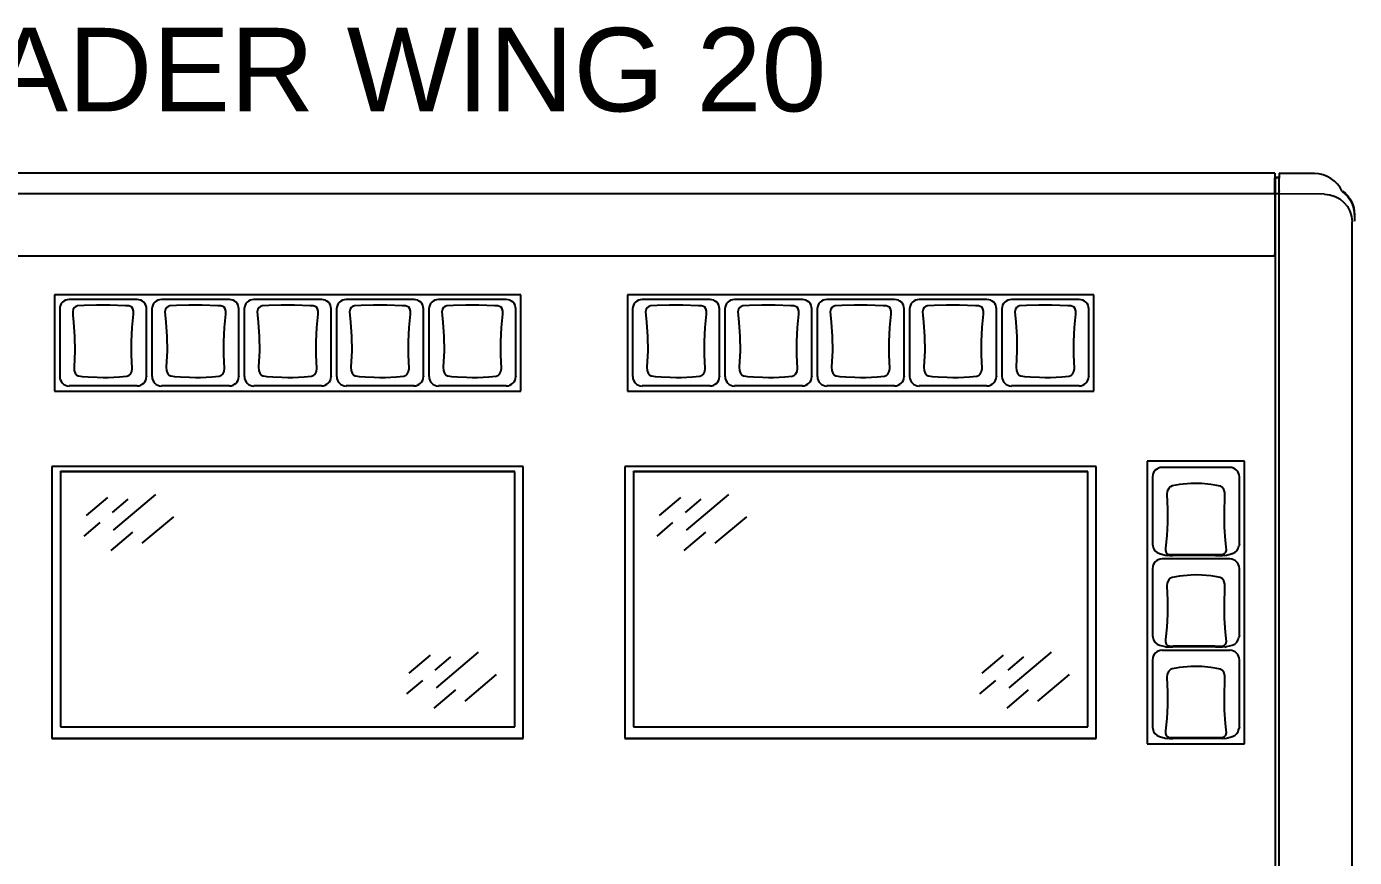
# Model space of a CAD drawing. Extents: x -49 to 275, y -8 to 142.
# Drawn here: x 24.31 to 35.25, y 64.55 to 71.39 of the extents above; entities that cross this region are included whole.
import ezdxf
from ezdxf.enums import TextEntityAlignment as Align

# ---------------------------------------------------------------- set-up
doc = ezdxf.new("R2010")
doc.units = 0
doc.header["$LTSCALE"] = 0.5
doc.header["$MEASUREMENT"] = 0
doc.layers.get('0').update_dxf_attribs({"linetype": 'CONTINUOUS'})
doc.layers.add('RISER', color=7, linetype='CONTINUOUS')
doc.styles.add('ARIAL', font='arial.ttf')

# ---------------------------------------------------------------- blocks, each defined once
blk = doc.blocks.new('*U41')
at = {"layer": 'RISER'}
for p, q in [((10.495, 7.316), (-10.495, 7.316)), ((10.495, 7.316), (-10.495, 7.316)), ((10.495, 7.316), (10.495, 7.276)), ((10.495, 7.316), (10.495, 7.316)), ((10.495, 7.253), (10.495, 7.276)), ((10.495, 7.194), (10.495, 7.253)), ((10.5, 7.282), (10.53, 7.282)), ((10.53, 7.282), (10.5, 7.282)), ((10.5, 7.253), (10.5, 7.282)), ((10.5, 7.282), (10.5, 7.282)), ((10.5, 7.23), (10.5, 7.253)), ((10.5, 7.17), (10.5, 7.23)), ((10.53, 7.317), (10.823, 7.314)), ((10.822, 7.314), (10.53, 7.317)), ((10.53, 7.317), (10.53, 7.277)), ((10.53, 7.254), (10.53, 7.277)), ((10.53, 7.194), (10.53, 7.254)), ((10.495, 7.146), (-10.495, 7.146)), ((10.495, 7.171), (10.495, 7.194)), ((10.495, 7.168), (10.495, 7.171)), ((10.495, 7.146), (10.495, 7.168)), ((10.495, 7.146), (10.495, 6.654)), ((10.5, 7.148), (10.5, 7.17)), ((10.53, 7.148), (10.5, 7.148)), ((10.5, 7.144), (10.5, 7.148)), ((10.5, 7.121), (10.5, 7.144)), ((10.5, -4.051), (10.5, 7.121)), ((10.53, 7.172), (10.53, 7.194)), ((10.53, 7.172), (10.53, 7.169)), ((10.53, 7.146), (10.53, 7.169)), ((10.53, -4.055), (10.53, 7.146)), ((10.902, 7.144), (10.53, 7.146)), ((11.134, -6.916), (11.13, 6.916)), ((11.15, 6.971), (11.15, 6.922)), ((-10.495, 6.636), (10.495, 6.636)), ((10.495, 6.636), (10.495, 6.654)), ((4.287, 6.315), (0.448, 6.315)), ((0.448, 6.315), (0.448, 5.524)), ((1.128, 6.277), (0.569, 6.277)), ((1.888, 6.277), (1.329, 6.277)), ((2.648, 6.277), (2.089, 6.277)), ((3.408, 6.277), (2.849, 6.277)), ((4.168, 6.277), (3.609, 6.277)), ((4.287, 5.524), (4.287, 6.315)), ((9.004, 6.315), (5.165, 6.315)), ((5.165, 6.315), (5.165, 5.524)), ((5.845, 6.277), (5.286, 6.277)), ((6.605, 6.277), (6.046, 6.277)), ((7.365, 6.277), (6.806, 6.277)), ((8.125, 6.277), (7.566, 6.277)), ((8.885, 6.277), (8.326, 6.277)), ((9.004, 5.524), (9.004, 6.315)), ((0.491, 6.2), (0.491, 5.647)), ((1.206, 5.647), (1.206, 6.2)), ((1.251, 6.2), (1.251, 5.647)), ((1.966, 5.647), (1.966, 6.2)), ((2.011, 6.2), (2.011, 5.647)), ((2.726, 5.647), (2.726, 6.2)), ((2.771, 6.2), (2.771, 5.647)), ((3.486, 5.647), (3.486, 6.2)), ((3.531, 6.2), (3.531, 5.647)), ((4.246, 5.647), (4.246, 6.2)), ((5.208, 6.2), (5.208, 5.647)), ((5.923, 5.647), (5.923, 6.2)), ((5.968, 6.2), (5.968, 5.647)), ((6.683, 5.647), (6.683, 6.2)), ((6.728, 6.2), (6.728, 5.647)), ((7.443, 5.647), (7.443, 6.2)), ((7.488, 6.2), (7.488, 5.647)), ((8.203, 5.647), (8.203, 6.2)), ((8.248, 6.2), (8.248, 5.647)), ((8.963, 5.647), (8.963, 6.2)), ((0.491, 5.647), (0.491, 5.643)), ((1.206, 5.647), (1.206, 5.643)), ((1.251, 5.647), (1.251, 5.643)), ((1.966, 5.647), (1.966, 5.643)), ((2.011, 5.647), (2.011, 5.643)), ((2.726, 5.647), (2.726, 5.643)), ((2.771, 5.647), (2.771, 5.643)), ((3.486, 5.647), (3.486, 5.643)), ((3.531, 5.647), (3.531, 5.643)), ((4.246, 5.647), (4.246, 5.643)), ((5.208, 5.647), (5.208, 5.643)), ((5.923, 5.647), (5.923, 5.643)), ((5.968, 5.647), (5.968, 5.643)), ((6.683, 5.647), (6.683, 5.643)), ((6.728, 5.647), (6.728, 5.643)), ((7.443, 5.647), (7.443, 5.643)), ((7.488, 5.647), (7.488, 5.643)), ((8.203, 5.647), (8.203, 5.643)), ((8.248, 5.647), (8.248, 5.643)), ((8.963, 5.647), (8.963, 5.643)), ((0.448, 5.524), (4.287, 5.524)), ((1.128, 5.566), (0.569, 5.566)), ((1.888, 5.566), (1.329, 5.566)), ((2.648, 5.566), (2.089, 5.566)), ((3.408, 5.566), (2.849, 5.566)), ((4.168, 5.566), (3.609, 5.566)), ((5.165, 5.524), (9.004, 5.524)), ((5.845, 5.566), (5.286, 5.566)), ((6.605, 5.566), (6.046, 5.566)), ((7.365, 5.566), (6.806, 5.566)), ((8.125, 5.566), (7.566, 5.566)), ((8.885, 5.566), (8.326, 5.566)), ((10.244, 4.948), (9.445, 4.948)), ((9.445, 4.948), (9.445, 2.622)), ((10.244, 2.622), (10.244, 4.948)), ((4.308, 4.903), (0.427, 4.903)), ((0.427, 4.903), (0.427, 2.666)), ((0.498, 4.86), (0.498, 4.861)), ((4.239, 4.861), (0.498, 4.861)), ((4.239, 4.86), (0.498, 4.86)), ((0.498, 4.86), (0.498, 2.761)), ((4.239, 4.86), (4.239, 4.861)), ((4.239, 2.761), (4.239, 4.86)), ((4.308, 2.666), (4.308, 4.903)), ((9.025, 4.903), (5.144, 4.903)), ((5.144, 4.903), (5.144, 2.666)), ((5.215, 4.86), (5.215, 4.861)), ((8.956, 4.861), (5.215, 4.861)), ((8.956, 4.86), (5.215, 4.86)), ((5.215, 4.86), (5.215, 2.761)), ((8.956, 4.86), (8.956, 4.861)), ((8.956, 2.761), (8.956, 4.86)), ((9.025, 2.666), (9.025, 4.903)), ((9.488, 4.818), (9.488, 4.264)), ((10.125, 4.895), (9.566, 4.895)), ((10.203, 4.264), (10.203, 4.818)), ((0.711, 4.499), (0.888, 4.648)), ((0.925, 4.525), (1.055, 4.634)), ((0.935, 4.38), (1.283, 4.673)), ((5.428, 4.499), (5.605, 4.648)), ((5.642, 4.525), (5.772, 4.634)), ((5.652, 4.38), (6, 4.673)), ((1.171, 4.271), (1.43, 4.489)), ((5.888, 4.271), (6.147, 4.489)), ((0.692, 4.331), (0.823, 4.441)), ((5.409, 4.331), (5.54, 4.441)), ((0.916, 4.213), (1.094, 4.362)), ((5.633, 4.213), (5.811, 4.362)), ((9.488, 4.264), (9.491, 4.251)), ((10.203, 4.264), (10.199, 4.251)), ((9.488, 4.065), (9.488, 3.512)), ((10.125, 4.143), (9.566, 4.143)), ((10.203, 3.512), (10.203, 4.065)), ((9.488, 3.512), (9.491, 3.498)), ((10.203, 3.512), (10.199, 3.498)), ((10.125, 3.39), (9.566, 3.39)), ((3.368, 3.201), (3.545, 3.35)), ((3.582, 3.226), (3.712, 3.336)), ((3.592, 3.082), (3.94, 3.375)), ((8.085, 3.201), (8.262, 3.35)), ((8.299, 3.226), (8.429, 3.336)), ((8.309, 3.082), (8.657, 3.375)), ((9.488, 3.313), (9.488, 2.759)), ((10.203, 2.759), (10.203, 3.313)), ((3.828, 2.973), (4.087, 3.191)), ((8.545, 2.973), (8.804, 3.191)), ((3.349, 3.033), (3.48, 3.143)), ((3.573, 2.915), (3.751, 3.064)), ((8.066, 3.033), (8.197, 3.143)), ((8.29, 2.915), (8.468, 3.064)), ((0.498, 2.761), (4.239, 2.761)), ((5.215, 2.761), (8.956, 2.761)), ((9.488, 2.759), (9.491, 2.745)), ((10.203, 2.759), (10.199, 2.745)), ((0.427, 2.668), (4.308, 2.668)), ((0.427, 2.666), (4.308, 2.666)), ((5.144, 2.668), (9.025, 2.668)), ((5.144, 2.666), (9.025, 2.666)), ((9.445, 2.622), (10.244, 2.622))]:
    blk.add_line(p, q, dxfattribs=at)
at = {"layer": 'RISER', "flags": 128}
for points in [[(11.049, 7.167), (11.092, 7.128), (11.125, 7.08)], [(0.848, 5.636), (0.891, 5.636), (0.983, 5.641), (1.044, 5.647), (1.059, 5.651), (1.06, 5.652), (1.073, 5.663), (1.084, 5.684), (1.089, 5.709), (1.083, 5.821), (1.083, 5.933), (1.088, 6.047), (1.099, 6.157), (1.099, 6.18), (1.093, 6.201), (1.085, 6.213), (1.073, 6.221), (1.059, 6.224), (1.034, 6.226), (0.903, 6.231), (0.795, 6.231), (0.692, 6.227), (0.637, 6.224), (0.623, 6.221), (0.612, 6.212), (0.603, 6.198), (0.598, 6.177), (0.599, 6.148), (0.605, 6.09), (0.613, 5.972), (0.615, 5.854), (0.609, 5.721), (0.61, 5.694), (0.619, 5.67), (0.633, 5.655), (0.644, 5.649), (0.647, 5.648), (0.676, 5.645), (0.725, 5.641), (0.801, 5.637), (0.848, 5.636)], [(1.608, 5.636), (1.651, 5.636), (1.743, 5.641), (1.804, 5.647), (1.819, 5.651), (1.82, 5.652), (1.833, 5.663), (1.844, 5.684), (1.849, 5.709), (1.843, 5.821), (1.843, 5.933), (1.848, 6.047), (1.859, 6.157), (1.859, 6.18), (1.853, 6.201), (1.845, 6.213), (1.833, 6.221), (1.819, 6.224), (1.794, 6.226), (1.663, 6.231), (1.555, 6.231), (1.452, 6.227), (1.397, 6.224), (1.383, 6.221), (1.372, 6.212), (1.363, 6.198), (1.358, 6.177), (1.359, 6.148), (1.365, 6.09), (1.373, 5.972), (1.375, 5.854), (1.369, 5.721), (1.37, 5.694), (1.379, 5.67), (1.393, 5.655), (1.404, 5.649), (1.407, 5.648), (1.436, 5.645), (1.485, 5.641), (1.561, 5.637), (1.608, 5.636)], [(2.368, 5.636), (2.411, 5.636), (2.503, 5.641), (2.564, 5.647), (2.579, 5.651), (2.58, 5.652), (2.593, 5.663), (2.604, 5.684), (2.609, 5.709), (2.603, 5.821), (2.603, 5.933), (2.608, 6.047), (2.619, 6.157), (2.619, 6.18), (2.613, 6.201), (2.605, 6.213), (2.593, 6.221), (2.579, 6.224), (2.554, 6.226), (2.423, 6.231), (2.315, 6.231), (2.212, 6.227), (2.157, 6.224), (2.143, 6.221), (2.132, 6.212), (2.123, 6.198), (2.118, 6.177), (2.119, 6.148), (2.125, 6.09), (2.133, 5.972), (2.135, 5.854), (2.129, 5.721), (2.13, 5.694), (2.139, 5.67), (2.153, 5.655), (2.164, 5.649), (2.167, 5.648), (2.196, 5.645), (2.245, 5.641), (2.321, 5.637), (2.368, 5.636)], [(3.128, 5.636), (3.171, 5.636), (3.263, 5.641), (3.324, 5.647), (3.339, 5.651), (3.34, 5.652), (3.353, 5.663), (3.364, 5.684), (3.369, 5.709), (3.363, 5.821), (3.363, 5.933), (3.368, 6.047), (3.379, 6.157), (3.379, 6.18), (3.373, 6.201), (3.365, 6.213), (3.353, 6.221), (3.339, 6.224), (3.314, 6.226), (3.183, 6.231), (3.075, 6.231), (2.972, 6.227), (2.917, 6.224), (2.903, 6.221), (2.892, 6.212), (2.883, 6.198), (2.878, 6.177), (2.879, 6.148), (2.885, 6.09), (2.893, 5.972), (2.895, 5.854), (2.889, 5.721), (2.89, 5.694), (2.899, 5.67), (2.913, 5.655), (2.924, 5.649), (2.927, 5.648), (2.956, 5.645), (3.005, 5.641), (3.081, 5.637), (3.128, 5.636)], [(3.888, 5.636), (3.931, 5.636), (4.023, 5.641), (4.084, 5.647), (4.099, 5.651), (4.1, 5.652), (4.113, 5.663), (4.124, 5.684), (4.129, 5.709), (4.123, 5.821), (4.123, 5.933), (4.128, 6.047), (4.139, 6.157), (4.139, 6.18), (4.133, 6.201), (4.125, 6.213), (4.113, 6.221), (4.099, 6.224), (4.074, 6.226), (3.943, 6.231), (3.835, 6.231), (3.732, 6.227), (3.677, 6.224), (3.663, 6.221), (3.652, 6.212), (3.643, 6.198), (3.638, 6.177), (3.639, 6.148), (3.645, 6.09), (3.653, 5.972), (3.655, 5.854), (3.649, 5.721), (3.65, 5.694), (3.659, 5.67), (3.673, 5.655), (3.684, 5.649), (3.687, 5.648), (3.716, 5.645), (3.765, 5.641), (3.841, 5.637), (3.888, 5.636)], [(5.565, 5.636), (5.608, 5.636), (5.7, 5.641), (5.761, 5.647), (5.776, 5.651), (5.777, 5.652), (5.79, 5.663), (5.801, 5.684), (5.806, 5.709), (5.8, 5.821), (5.8, 5.933), (5.805, 6.047), (5.816, 6.157), (5.816, 6.18), (5.81, 6.201), (5.802, 6.213), (5.79, 6.221), (5.776, 6.224), (5.751, 6.226), (5.62, 6.231), (5.512, 6.231), (5.409, 6.227), (5.354, 6.224), (5.34, 6.221), (5.329, 6.212), (5.32, 6.198), (5.315, 6.177), (5.316, 6.148), (5.322, 6.09), (5.33, 5.972), (5.332, 5.854), (5.326, 5.721), (5.327, 5.694), (5.336, 5.67), (5.35, 5.655), (5.361, 5.649), (5.364, 5.648), (5.393, 5.645), (5.442, 5.641), (5.518, 5.637), (5.565, 5.636)], [(6.325, 5.636), (6.368, 5.636), (6.46, 5.641), (6.521, 5.647), (6.536, 5.651), (6.537, 5.652), (6.55, 5.663), (6.561, 5.684), (6.566, 5.709), (6.56, 5.821), (6.56, 5.933), (6.565, 6.047), (6.576, 6.157), (6.576, 6.18), (6.57, 6.201), (6.562, 6.213), (6.55, 6.221), (6.536, 6.224), (6.511, 6.226), (6.38, 6.231), (6.272, 6.231), (6.169, 6.227), (6.114, 6.224), (6.1, 6.221), (6.089, 6.212), (6.08, 6.198), (6.075, 6.177), (6.076, 6.148), (6.082, 6.09), (6.09, 5.972), (6.092, 5.854), (6.086, 5.721), (6.087, 5.694), (6.096, 5.67), (6.11, 5.655), (6.121, 5.649), (6.124, 5.648), (6.153, 5.645), (6.202, 5.641), (6.278, 5.637), (6.325, 5.636)], [(7.085, 5.636), (7.128, 5.636), (7.22, 5.641), (7.281, 5.647), (7.296, 5.651), (7.297, 5.652), (7.31, 5.663), (7.321, 5.684), (7.326, 5.709), (7.32, 5.821), (7.32, 5.933), (7.325, 6.047), (7.336, 6.157), (7.336, 6.18), (7.33, 6.201), (7.322, 6.213), (7.31, 6.221), (7.296, 6.224), (7.271, 6.226), (7.14, 6.231), (7.032, 6.231), (6.929, 6.227), (6.874, 6.224), (6.86, 6.221), (6.849, 6.212), (6.84, 6.198), (6.835, 6.177), (6.836, 6.148), (6.842, 6.09), (6.85, 5.972), (6.852, 5.854), (6.846, 5.721), (6.847, 5.694), (6.856, 5.67), (6.87, 5.655), (6.881, 5.649), (6.884, 5.648), (6.913, 5.645), (6.962, 5.641), (7.038, 5.637), (7.085, 5.636)], [(7.845, 5.636), (7.888, 5.636), (7.98, 5.641), (8.041, 5.647), (8.056, 5.651), (8.057, 5.652), (8.07, 5.663), (8.081, 5.684), (8.086, 5.709), (8.08, 5.821), (8.08, 5.933), (8.085, 6.047), (8.096, 6.157), (8.096, 6.18), (8.09, 6.201), (8.082, 6.213), (8.07, 6.221), (8.056, 6.224), (8.031, 6.226), (7.9, 6.231), (7.792, 6.231), (7.689, 6.227), (7.634, 6.224), (7.62, 6.221), (7.609, 6.212), (7.6, 6.198), (7.595, 6.177), (7.596, 6.148), (7.602, 6.09), (7.61, 5.972), (7.612, 5.854), (7.606, 5.721), (7.607, 5.694), (7.616, 5.67), (7.63, 5.655), (7.641, 5.649), (7.644, 5.648), (7.673, 5.645), (7.722, 5.641), (7.798, 5.637), (7.845, 5.636)], [(8.605, 5.636), (8.648, 5.636), (8.74, 5.641), (8.801, 5.647), (8.816, 5.651), (8.817, 5.652), (8.83, 5.663), (8.841, 5.684), (8.846, 5.709), (8.84, 5.821), (8.84, 5.933), (8.845, 6.047), (8.856, 6.157), (8.856, 6.18), (8.85, 6.201), (8.842, 6.213), (8.83, 6.221), (8.816, 6.224), (8.791, 6.226), (8.66, 6.231), (8.552, 6.231), (8.449, 6.227), (8.394, 6.224), (8.38, 6.221), (8.369, 6.212), (8.36, 6.198), (8.355, 6.177), (8.356, 6.148), (8.362, 6.09), (8.37, 5.972), (8.372, 5.854), (8.366, 5.721), (8.367, 5.694), (8.376, 5.67), (8.39, 5.655), (8.401, 5.649), (8.404, 5.648), (8.433, 5.645), (8.482, 5.641), (8.558, 5.637), (8.605, 5.636)], [(9.845, 4.764), (9.803, 4.763), (9.71, 4.754), (9.65, 4.743), (9.635, 4.737), (9.633, 4.736), (9.621, 4.723), (9.609, 4.699), (9.605, 4.672), (9.61, 4.555), (9.61, 4.442), (9.605, 4.333), (9.595, 4.232), (9.594, 4.212), (9.601, 4.195), (9.609, 4.185), (9.621, 4.179), (9.635, 4.178), (9.659, 4.178), (9.791, 4.18), (9.898, 4.18), (10.002, 4.179), (10.057, 4.178), (10.07, 4.179), (10.081, 4.186), (10.091, 4.197), (10.096, 4.215), (10.094, 4.241), (10.088, 4.293), (10.081, 4.405), (10.079, 4.521), (10.084, 4.658), (10.084, 4.688), (10.074, 4.715), (10.061, 4.733), (10.049, 4.74), (10.046, 4.742), (10.017, 4.747), (9.969, 4.755), (9.893, 4.762), (9.845, 4.764)], [(9.546, 4.186), (9.593, 4.173), (9.607, 4.17)], [(10.084, 4.17), (10.063, 4.168), (10.007, 4.169), (9.9, 4.171), (9.789, 4.171), (9.654, 4.169), (9.628, 4.168), (9.607, 4.17)], [(10.083, 4.17), (10.097, 4.173), (10.145, 4.186)], [(9.845, 4.011), (9.803, 4.01), (9.71, 4.001), (9.65, 3.99), (9.635, 3.985), (9.633, 3.983), (9.621, 3.971), (9.609, 3.946), (9.605, 3.919), (9.61, 3.802), (9.61, 3.689), (9.605, 3.58), (9.595, 3.48), (9.594, 3.459), (9.601, 3.442), (9.609, 3.433), (9.621, 3.427), (9.635, 3.425), (9.659, 3.426), (9.791, 3.427), (9.898, 3.427), (10.002, 3.426), (10.057, 3.425), (10.07, 3.427), (10.081, 3.433), (10.091, 3.445), (10.096, 3.462), (10.094, 3.488), (10.088, 3.541), (10.081, 3.652), (10.079, 3.768), (10.084, 3.906), (10.084, 3.935), (10.074, 3.963), (10.061, 3.98), (10.049, 3.988), (10.046, 3.989), (10.017, 3.995), (9.969, 4.003), (9.893, 4.01), (9.845, 4.011)], [(9.546, 3.433), (9.593, 3.421), (9.607, 3.417)], [(10.084, 3.418), (10.063, 3.415), (10.007, 3.417), (9.9, 3.418), (9.789, 3.418), (9.654, 3.416), (9.628, 3.415), (9.607, 3.417)], [(10.083, 3.417), (10.097, 3.421), (10.145, 3.433)], [(9.845, 3.258), (9.803, 3.257), (9.71, 3.248), (9.65, 3.238), (9.635, 3.232), (9.633, 3.231), (9.621, 3.218), (9.609, 3.194), (9.605, 3.166), (9.61, 3.049), (9.61, 2.937), (9.605, 2.828), (9.595, 2.727), (9.594, 2.707), (9.601, 2.689), (9.609, 2.68), (9.621, 2.674), (9.635, 2.673), (9.659, 2.673), (9.791, 2.674), (9.898, 2.674), (10.002, 2.673), (10.057, 2.673), (10.07, 2.674), (10.081, 2.68), (10.091, 2.692), (10.096, 2.71), (10.094, 2.735), (10.088, 2.788), (10.081, 2.899), (10.079, 3.016), (10.084, 3.153), (10.084, 3.183), (10.074, 3.21), (10.061, 3.228), (10.049, 3.235), (10.046, 3.236), (10.017, 3.242), (9.969, 3.25), (9.893, 3.257), (9.845, 3.258)], [(9.546, 2.681), (9.593, 2.668), (9.607, 2.664)], [(10.084, 2.665), (10.063, 2.663), (10.007, 2.664), (9.9, 2.665), (9.789, 2.665), (9.654, 2.663), (9.628, 2.663), (9.607, 2.665)], [(10.083, 2.664), (10.097, 2.668), (10.145, 2.681)]]:
    blk.add_lwpolyline(points, dxfattribs=at)
at = {"layer": 'RISER'}
for centre, radius, start, end in [((10.821, 7.063), 0.25, 24.4046, 89.8068), ((0.569, 5.643), 0.0775, 180.332, 270.3247), ((1.128, 5.644), 0.0778, 269.8739, 359.4694), ((1.329, 5.643), 0.0775, 180.332, 270.3247), ((1.888, 5.644), 0.0778, 269.8739, 359.4694), ((2.089, 5.643), 0.0775, 180.332, 270.3247), ((2.648, 5.644), 0.0778, 269.8739, 359.4694), ((2.849, 5.643), 0.0775, 180.332, 270.3247), ((3.408, 5.644), 0.0778, 269.8739, 359.4694), ((3.609, 5.643), 0.0775, 180.332, 270.3247), ((4.168, 5.644), 0.0778, 269.8739, 359.4694), ((5.286, 5.643), 0.0775, 180.332, 270.3247), ((5.845, 5.644), 0.0778, 269.8739, 359.4694), ((6.046, 5.643), 0.0775, 180.332, 270.3247), ((6.605, 5.644), 0.0778, 269.8739, 359.4694), ((6.806, 5.643), 0.0775, 180.332, 270.3247), ((7.365, 5.644), 0.0778, 269.8739, 359.4694), ((7.566, 5.643), 0.0775, 180.332, 270.3247), ((8.125, 5.644), 0.0778, 269.8739, 359.4694), ((8.326, 5.643), 0.0775, 180.332, 270.3247), ((8.885, 5.644), 0.0778, 269.8739, 359.4694), ((9.562, 4.256), 0.0715, 184.0729, 257.0629), ((10.128, 4.256), 0.0715, 282.9371, 355.927), ((9.562, 3.503), 0.0715, 184.0729, 257.0629), ((10.128, 3.503), 0.0715, 282.9371, 355.927), ((9.562, 2.751), 0.0715, 184.0729, 257.0629), ((10.128, 2.751), 0.0715, 282.9371, 355.927)]:
    blk.add_arc(centre, radius, start, end, dxfattribs=at)
at = {"layer": 'RISER', "extrusion": (0, 0, -1)}
for centre, major_axis, ratio, start_param, end_param in [((10.9, 6.916), (-0.23, -0.014), 0.990193, 1.641297, 3.203367), ((10.9, 6.975), (-0.25, 0.014), 0.990204, 2.186806, 3.084716), ((10.9, 6.971), (-0.248, -0.028), 0.990016, 2.79871, 3.253899)]:
    blk.add_ellipse(centre, major_axis=major_axis, ratio=ratio, start_param=start_param, end_param=end_param, dxfattribs=at)
at = {"layer": 'RISER'}
for centre, major_axis, start_param, end_param in [((0.569, 6.2), (0.078, -0.0003), 1.574728, 3.145448), ((1.128, 6.2), (0.078, 0.0003), 6.27933, 7.85005), ((1.329, 6.2), (0.078, -0.0003), 1.574728, 3.145448), ((1.888, 6.2), (0.078, 0.0003), 6.27933, 7.85005), ((2.089, 6.2), (0.078, -0.0003), 1.574728, 3.145448), ((2.648, 6.2), (0.078, 0.0003), 6.27933, 7.85005), ((2.849, 6.2), (0.078, -0.0003), 1.574728, 3.145448), ((3.408, 6.2), (0.078, 0.0003), 6.27933, 7.85005), ((3.609, 6.2), (0.078, -0.0003), 1.574728, 3.145448), ((4.168, 6.2), (0.078, 0.0003), 6.27933, 7.85005), ((5.286, 6.2), (0.078, -0.0003), 1.574728, 3.145448), ((5.845, 6.2), (0.078, 0.0003), 6.27933, 7.85005), ((6.046, 6.2), (0.078, -0.0003), 1.574728, 3.145448), ((6.605, 6.2), (0.078, 0.0003), 6.27933, 7.85005), ((6.806, 6.2), (0.078, -0.0003), 1.574728, 3.145448), ((7.365, 6.2), (0.078, 0.0003), 6.27933, 7.85005), ((7.566, 6.2), (0.078, -0.0003), 1.574728, 3.145448), ((8.125, 6.2), (0.078, 0.0003), 6.27933, 7.85005), ((8.326, 6.2), (0.078, -0.0003), 1.574728, 3.145448), ((8.885, 6.2), (0.078, 0.0003), 6.27933, 7.85005), ((9.566, 4.818), (0.078, -0.0003), 1.574728, 3.145448), ((10.125, 4.818), (0.078, 0.0003), 6.27933, 7.85005), ((9.566, 4.065), (0.078, -0.0003), 1.574728, 3.145448), ((10.125, 4.065), (0.078, 0.0003), 6.27933, 7.85005), ((9.566, 3.313), (0.078, -0.0003), 1.574728, 3.145448), ((10.125, 3.313), (0.078, 0.0003), 6.27933, 7.85005)]:
    blk.add_ellipse(centre, major_axis=major_axis, ratio=0.990268, start_param=start_param, end_param=end_param, dxfattribs=at)
at = {"layer": 'RISER', "color": 1, "insert": (0, 7.816), "char_height": 0.6875, "attachment_point": 8, "style": 'ARIAL'}
blk.add_mtext('EOS MOTOR FADER WING 20', dxfattribs=at)
at = {"layer": 'RISER', "color": 1, "style": 'ARIAL'}
blk.add_attdef('STATIONID', text='', height=0.688, dxfattribs=at).set_placement((0, 8.916), align=Align.CENTER)
blk.add_attdef('DRAWINGREF', text='', height=0.688, dxfattribs=at).set_placement((0, -7.426), align=Align.TOP_CENTER)

msp = doc.modelspace()

# ---------------------------------------------------------------- block references
msp.add_blockref('*U41', (24.096, 62.865))

doc.saveas('drawing.dxf')
